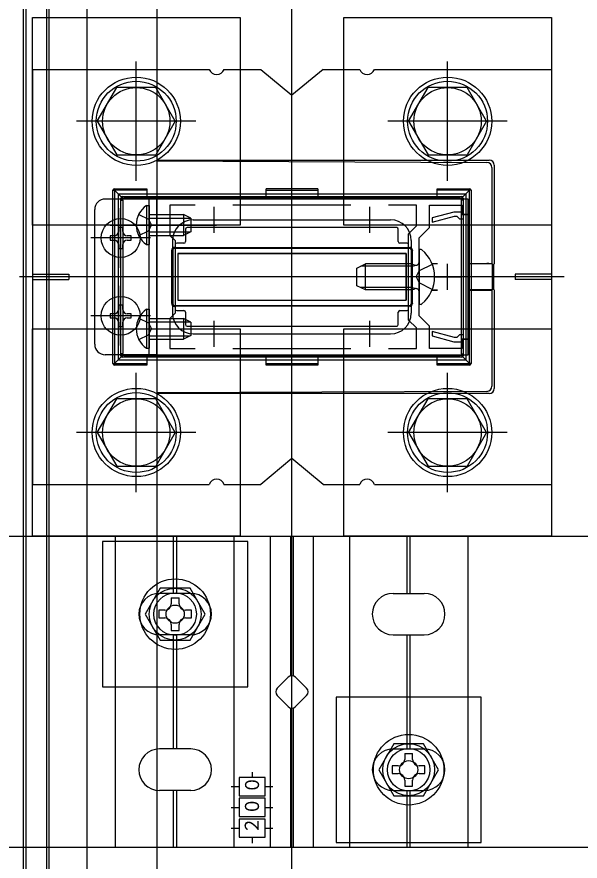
# Model space of a CAD drawing. Units: millimetres, scale not verified. Extents: x -875 to 875, y -1300 to 1294.
# Drawn here: x -248 to -139.5, y 460.2 to 623 of the extents above; entities that cross this region are included whole.
import ezdxf
from ezdxf.enums import TextEntityAlignment as Align

# ---------------------------------------------------------------- set-up
doc = ezdxf.new("R2010")
doc.units = ezdxf.units.MM
doc.header["$LTSCALE"] = 8
for name, color, linetype in [('0-2_YKK_11', 7, 'Continuous'), ('0-3_YKK_12', 2, 'Continuous'), ('0-4_YKK_13', 4, 'Continuous'), ('0-7_YSS_K', 3, 'Continuous')]:
    doc.layers.add(name, color=color, linetype=linetype)
doc.styles.add('ＭＳ ゴシック', font='')
doc.styles.get('ＭＳ ゴシック').set_extended_font_data('MS Gothic')

msp = doc.modelspace()

# ---------------------------------------------------------------- linework, layer by layer
at = {"layer": '0-2_YKK_11'}
for p, q in [((-210, 581.353), (-210, 586.353)), ((-183.633, 586.653), (-206.367, 586.653)), ((-180, 581.353), (-180, 586.353)), ((-212.5, 583.853), (-207.5, 583.853)), ((-182.5, 583.853), (-177.5, 583.853)), ((-165, 570.353), (-165, 575.353)), ((-167.5, 572.853), (-162.5, 572.853)), ((-210, 559.353), (-210, 564.353)), ((-180, 559.353), (-180, 564.353)), ((-212.5, 561.853), (-207.5, 561.853)), ((-182.5, 561.853), (-177.5, 561.853)), ((-206.367, 559.053), (-183.633, 559.053))]:
    msp.add_line(p, q, dxfattribs=at)
msp.add_lwpolyline([(-221, 557.853), (-161, 557.853), (-161, 560.853), (-162.2, 560.853), (-162.2, 559.053), (-168.5, 559.053), (-168.5, 563.353), (-170.5, 565.353), (-170.5, 580.353), (-168.5, 582.353), (-168.5, 586.653), (-162.2, 586.653), (-162.2, 584.853), (-161, 584.853), (-161, 587.853), (-221, 587.853)], close=True, dxfattribs=at)
for points in [[(-213.633, 586.653), (-218.5, 586.653), (-218.5, 580.853), (-217.5, 579.853), (-217.5, 565.853), (-218.5, 564.853), (-218.5, 559.053), (-213.633, 559.053)], [(-176.367, 559.053), (-171, 559.053), (-171, 563.025), (-172.5, 564.525), (-172.5, 581.182), (-171, 582.682), (-171, 586.653), (-176.367, 586.653)], [(-162, 568.996), (-162, 561.653), (-162.7, 561.653), (-163, 561.353), (-163.2, 561.153), (-163.695, 561.153), (-168, 562.307), (-168, 561.479), (-163.8, 560.353), (-162.4, 560.353), (-162.2, 560.553), (-161.9, 560.853), (-161, 560.853), (-161, 584.853), (-161.9, 584.853), (-162.2, 585.153), (-162.4, 585.353), (-163.8, 585.353), (-168, 584.228), (-168, 583.4), (-163.695, 584.553), (-163.2, 584.553), (-163, 584.353), (-162.7, 584.053), (-162, 584.053), (-162, 576.711)]]:
    msp.add_lwpolyline(points, dxfattribs=at)
at = {"layer": '0-3_YKK_12'}
for p, q in [((-234.5, 860.353), (-234.5, 137.853)), ((-221, 846.853), (-221, 137.853)), ((-214, 583.853), (-176, 583.853)), ((-218, 579.853), (-218, 565.853)), ((-172, 579.853), (-172, 565.853)), ((-142.5, 572.853), (-247.5, 572.853)), ((-214, 561.853), (-176, 561.853))]:
    msp.add_line(p, q, dxfattribs=at)
for centre, start, end in [((-214, 579.853), 90, 180), ((-176, 579.853), 0, 90), ((-214, 565.853), 180, 270), ((-176, 565.853), 270, 0)]:
    msp.add_arc(centre, 4, start, end, dxfattribs=at)
at = {"layer": '0-4_YKK_13'}
for p, q in [((-246.3, 857.853), (-246.3, 142.853)), ((-242.3, 857.853), (-242.3, 142.853)), ((-225, 591.353), (-225, 614.353)), ((-165, 591.353), (-165, 614.353)), ((-245, 612.853), (-210.914, 612.853)), ((-245, 612.853), (-245, 532.853)), ((-208.086, 612.853), (-201, 612.853)), ((-201, 612.853), (-195, 607.853)), ((-189, 612.853), (-195, 607.853)), ((-189, 612.853), (-181.914, 612.853)), ((-179.086, 612.853), (-145, 612.853)), ((-145, 612.853), (-145, 532.853)), ((-232.5, 602.853), (-228.758, 609.353)), ((-221.253, 609.353), (-228.758, 609.353)), ((-217.5, 602.853), (-221.242, 609.353)), ((-172.5, 602.853), (-168.758, 609.353)), ((-161.253, 609.353), (-168.758, 609.353)), ((-157.5, 602.853), (-161.242, 609.353)), ((-213.5, 602.853), (-236.5, 602.853)), ((-232.5, 602.853), (-228.758, 596.353)), ((-217.5, 602.853), (-221.242, 596.353)), ((-153.5, 602.853), (-176.5, 602.853)), ((-172.5, 602.853), (-168.758, 596.353)), ((-157.5, 602.853), (-161.242, 596.353)), ((-228.758, 596.353), (-221.242, 596.353)), ((-168.758, 596.353), (-161.242, 596.353)), ((-221, 595.353), (-156.999, 595.353)), ((-221, 595.21), (-157.436, 594.919)), ((-156, 594.359), (-156, 575.353)), ((-156.442, 593.921), (-156.442, 575.389)), ((-229.478, 556.153), (-229.478, 589.553)), ((-229.478, 589.553), (-229.178, 589.553)), ((-229.178, 589.853), (-222.978, 589.853)), ((-229.178, 589.853), (-229.178, 589.553)), ((-222.978, 589.553), (-229.178, 589.553)), ((-229.178, 589.553), (-229.178, 556.153)), ((-227.89, 588.265), (-229.178, 589.553)), ((-222.978, 589.853), (-222.978, 588.353)), ((-199.978, 588.353), (-199.978, 589.853)), ((-189.978, 589.853), (-199.978, 589.853)), ((-199.978, 589.553), (-189.978, 589.553)), ((-189.978, 589.853), (-189.978, 588.353)), ((-166.978, 589.853), (-160.778, 589.853)), ((-166.978, 588.353), (-166.978, 589.853)), ((-162.066, 588.265), (-160.778, 589.553)), ((-160.478, 589.553), (-160.778, 589.553)), ((-160.778, 556.153), (-160.778, 589.553)), ((-160.478, 589.553), (-160.478, 556.153)), ((-221, 587.853), (-231, 587.853)), ((-228.5, 588.853), (-161.5, 588.853)), ((-227.978, 587.648), (-227.978, 588.053)), ((-227.978, 558.058), (-227.978, 587.648)), ((-227.978, 587.648), (-227.606, 587.648)), ((-227.678, 588.353), (-227.312, 588.353)), ((-227.606, 587.648), (-227.606, 558.058)), ((-227.312, 588.353), (-162.688, 588.353)), ((-162.665, 588.003), (-227.29, 588.003)), ((-222.5, 557.853), (-222.5, 587.853)), ((-221, 557.853), (-221, 587.853)), ((-162.688, 588.353), (-162.278, 588.353)), ((-162.306, 587.683), (-161.978, 587.683)), ((-162.306, 558.023), (-162.306, 587.683)), ((-161.978, 588.053), (-161.978, 587.683)), ((-161.978, 587.683), (-161.978, 558.023)), ((-161.5, 588.853), (-161.5, 556.853)), ((-233, 559.853), (-233, 585.853)), ((-228, 574.603), (-228, 586.103)), ((-223.009, 586.603), (-222.5, 586.603)), ((-222.5, 586.603), (-222.5, 579.103)), ((-222.5, 584.199), (-214.591, 584.199)), ((-214.5, 584.153), (-215.9, 584.853)), ((-230, 582.853), (-209.5, 582.853)), ((-214.5, 584.153), (-214.5, 581.553)), ((-227.59, 581.583), (-227.59, 582.403)), ((-222.5, 581.507), (-214.591, 581.507)), ((-214.5, 581.553), (-215.9, 580.853)), ((-215.5, 582.053), (-215.5, 579.653)), ((-174.8, 582.353), (-215.2, 582.353)), ((-174.5, 579.653), (-174.5, 582.053)), ((-222.25, 580.353), (-233.75, 580.353)), ((-222.5, 580.853), (-215.9, 580.853)), ((-215.8, 579.353), (-217.2, 579.353)), ((-172.8, 579.353), (-174.2, 579.353)), ((-217.978, 578.053), (-217.978, 577.491)), ((-217.116, 578.353), (-217.678, 578.353)), ((-217.5, 579.053), (-217.5, 566.653)), ((-172.878, 578.353), (-217.116, 578.353)), ((-217.096, 578.499), (-172.859, 578.499)), ((-172.278, 578.353), (-172.878, 578.353)), ((-172.5, 566.653), (-172.5, 579.053)), ((-171.978, 577.451), (-171.978, 578.053)), ((-170.5, 577.814), (-170.5, 567.892)), ((-218.109, 568.216), (-218.109, 577.491)), ((-218.109, 577.491), (-217.978, 577.491)), ((-217.978, 577.491), (-217.978, 568.216)), ((-217, 577.353), (-217, 568.353)), ((-217, 577.353), (-173, 577.353)), ((-173, 577.353), (-173, 568.353)), ((-171.817, 577.451), (-171.978, 577.451)), ((-171.817, 577.451), (-171.817, 568.256)), ((-182.5, 574.553), (-180.8, 575.353)), ((-182.5, 571.153), (-182.5, 574.553)), ((-171.9, 574.92), (-181.72, 574.92)), ((-171.9, 575.353), (-180.8, 575.353)), ((-180.8, 570.353), (-180.8, 575.353)), ((-171.9, 570.353), (-171.9, 575.353)), ((-171.9, 575.353), (-171.305, 575.137)), ((-171.9, 574.92), (-170.977, 575.114)), ((-167.938, 575.253), (-170.455, 573.998)), ((-167.882, 575.406), (-166.93, 575.406)), ((-166.961, 575.382), (-167.873, 575.384)), ((-161, 575.406), (-157.441, 575.406)), ((-156.337, 575.354), (-161, 575.366)), ((-156.442, 575.389), (-156.337, 575.354)), ((-156.337, 570.352), (-156.337, 575.354)), ((-156.105, 575.318), (-156, 575.353)), ((-156.105, 570.388), (-156.105, 575.318)), ((-245, 573.353), (-238, 573.353)), ((-238, 573.353), (-238, 572.353)), ((-166.5, 572.853), (-183.027, 572.853)), ((-171.064, 572.853), (-170.455, 573.998)), ((-171.064, 572.853), (-170.455, 571.708)), ((-152, 573.353), (-152, 572.353)), ((-145, 573.353), (-152, 573.353)), ((-245, 572.353), (-238, 572.353)), ((-167.938, 570.453), (-170.455, 571.708)), ((-145, 572.353), (-152, 572.353)), ((-228, 559.603), (-228, 571.103)), ((-180.8, 570.353), (-182.5, 571.153)), ((-171.9, 570.786), (-181.72, 570.786)), ((-171.9, 570.353), (-180.8, 570.353)), ((-171.9, 570.786), (-170.977, 570.593)), ((-171.9, 570.353), (-171.305, 570.569)), ((-167.882, 570.301), (-166.93, 570.301)), ((-166.961, 570.325), (-167.873, 570.323)), ((-156.337, 570.352), (-161, 570.34)), ((-161, 570.301), (-157.441, 570.301)), ((-156.442, 570.317), (-156.337, 570.352)), ((-156.442, 570.317), (-156.442, 551.786)), ((-156, 570.353), (-156.105, 570.388)), ((-156, 570.353), (-156, 551.347)), ((-217.978, 568.216), (-218.109, 568.216)), ((-217.978, 568.216), (-217.978, 567.653)), ((-217, 568.353), (-173, 568.353)), ((-171.978, 568.256), (-171.817, 568.256)), ((-227.59, 566.583), (-227.59, 567.403)), ((-223.009, 566.603), (-222.5, 566.603)), ((-222.5, 566.603), (-222.5, 559.103)), ((-217.678, 567.353), (-217.116, 567.353)), ((-217.2, 566.353), (-215.8, 566.353)), ((-217.116, 567.353), (-172.878, 567.353)), ((-172.859, 567.208), (-217.096, 567.208)), ((-174.2, 566.353), (-172.8, 566.353)), ((-172.878, 567.353), (-172.278, 567.353)), ((-222.25, 565.353), (-233.75, 565.353)), ((-214.5, 564.153), (-215.9, 564.853)), ((-215.5, 566.053), (-215.5, 563.653)), ((-174.5, 563.653), (-174.5, 566.053)), ((-222.5, 564.199), (-214.591, 564.199)), ((-215.2, 563.353), (-174.8, 563.353)), ((-214.5, 564.153), (-214.5, 561.553)), ((-230, 562.853), (-209.5, 562.853)), ((-222.5, 561.507), (-214.591, 561.507)), ((-214.5, 561.553), (-215.9, 560.853)), ((-222.5, 560.853), (-215.9, 560.853)), ((-221, 557.853), (-231, 557.853)), ((-227.89, 557.441), (-229.178, 556.153)), ((-227.978, 557.653), (-227.978, 558.058)), ((-227.978, 558.058), (-227.606, 558.058)), ((-227.312, 557.353), (-227.678, 557.353)), ((-162.688, 557.353), (-227.312, 557.353)), ((-227.29, 557.704), (-162.665, 557.704)), ((-222.978, 557.353), (-222.978, 555.853)), ((-199.978, 555.853), (-199.978, 557.353)), ((-189.978, 557.353), (-189.978, 555.853)), ((-166.978, 555.853), (-166.978, 557.353)), ((-162.278, 557.353), (-162.688, 557.353)), ((-162.306, 558.023), (-161.978, 558.023)), ((-162.066, 557.441), (-160.778, 556.153)), ((-161.978, 558.023), (-161.978, 557.653)), ((-229.478, 556.153), (-229.178, 556.153)), ((-229.178, 556.153), (-222.978, 556.153)), ((-229.178, 555.853), (-229.178, 556.153)), ((-222.978, 555.853), (-229.178, 555.853)), ((-199.978, 556.153), (-189.978, 556.153)), ((-189.978, 555.853), (-199.978, 555.853)), ((-166.978, 556.153), (-160.778, 556.153)), ((-160.778, 555.853), (-166.978, 555.853)), ((-160.478, 556.153), (-160.778, 556.153)), ((-160.778, 555.853), (-160.778, 556.153)), ((-225, 531.353), (-225, 554.353)), ((-165, 531.353), (-165, 554.353)), ((-157.436, 550.787), (-221, 550.497)), ((-156.999, 550.353), (-221, 550.353)), ((-232.5, 542.853), (-228.758, 549.353)), ((-221.253, 549.353), (-228.758, 549.353)), ((-217.5, 542.853), (-221.242, 549.353)), ((-172.5, 542.853), (-168.758, 549.353)), ((-161.253, 549.353), (-168.758, 549.353)), ((-157.5, 542.853), (-161.242, 549.353)), ((-213.5, 542.853), (-236.5, 542.853)), ((-232.5, 542.853), (-228.758, 536.353)), ((-217.5, 542.853), (-221.242, 536.353)), ((-153.5, 542.853), (-176.5, 542.853)), ((-172.5, 542.853), (-168.758, 536.353)), ((-157.5, 542.853), (-161.242, 536.353)), ((-228.758, 536.353), (-221.242, 536.353)), ((-168.758, 536.353), (-161.242, 536.353)), ((-245, 532.853), (-210.914, 532.853)), ((-208.086, 532.853), (-201, 532.853)), ((-189, 532.853), (-181.914, 532.853)), ((-179.086, 532.853), (-145, 532.853)), ((-229, 462.853), (-229, 522.853)), ((-217.8, 511.853), (-217.8, 522.853)), ((-217.2, 511.853), (-217.2, 522.853)), ((-206.15, 462.853), (-206.15, 522.853)), ((-199.15, 462.853), (-199.15, 522.853)), ((-195.3, 522.853), (-195.3, 495.928)), ((-194.7, 495.928), (-194.7, 522.853)), ((-190.85, 462.853), (-190.85, 522.853)), ((-183.85, 462.853), (-183.85, 522.853)), ((-172.8, 511.853), (-172.8, 522.853)), ((-172.2, 511.853), (-172.2, 522.853)), ((-161, 462.853), (-161, 522.853)), ((-214.5, 511.853), (-220.5, 511.853)), ((-218.25, 511.003), (-218.25, 509.853)), ((-218.25, 511.003), (-216.75, 511.003)), ((-216.75, 509.853), (-216.75, 511.003)), ((-175.5, 511.853), (-169.5, 511.853)), ((-220.65, 508.603), (-220.65, 507.103)), ((-219.5, 508.603), (-220.65, 508.603)), ((-214.35, 508.603), (-215.5, 508.603)), ((-214.35, 507.103), (-214.35, 508.603)), ((-220.65, 507.103), (-219.5, 507.103)), ((-215.5, 507.103), (-214.35, 507.103)), ((-218.25, 505.853), (-218.25, 504.703)), ((-214.5, 503.853), (-220.5, 503.853)), ((-217.8, 481.853), (-217.8, 503.853)), ((-217.2, 481.853), (-217.2, 503.853)), ((-175.5, 503.853), (-169.5, 503.853)), ((-172.8, 481.853), (-172.8, 503.853)), ((-172.2, 481.853), (-172.2, 503.853)), ((-197.828, 493.56), (-195.707, 495.682)), ((-194.293, 495.682), (-192.172, 493.56)), ((-195.707, 490.025), (-197.828, 492.146)), ((-192.172, 492.146), (-194.293, 490.025)), ((-195.3, 489.778), (-195.3, 462.853)), ((-194.7, 462.853), (-194.7, 489.778)), ((-214.5, 481.853), (-220.5, 481.853)), ((-175.5, 481.853), (-169.5, 481.853)), ((-173.25, 481.003), (-173.25, 479.853)), ((-173.25, 481.003), (-171.75, 481.003)), ((-171.75, 479.853), (-171.75, 481.003)), ((-175.65, 478.603), (-175.65, 477.103)), ((-174.5, 478.603), (-175.65, 478.603)), ((-169.35, 478.603), (-170.5, 478.603)), ((-169.35, 477.103), (-169.35, 478.603)), ((-202.65, 477.388), (-202.65, 476.353)), ((-175.65, 477.103), (-174.5, 477.103)), ((-170.5, 477.103), (-169.35, 477.103)), ((-173.25, 475.853), (-173.25, 474.703)), ((-214.5, 473.853), (-220.5, 473.853)), ((-217.8, 462.853), (-217.8, 473.853)), ((-217.2, 462.853), (-217.2, 473.853)), ((-206.71, 474.603), (-205.15, 474.603)), ((-200.15, 474.603), (-198.675, 474.603)), ((-175.5, 473.853), (-169.5, 473.853)), ((-172.8, 462.853), (-172.8, 473.853)), ((-172.2, 462.853), (-172.2, 473.853)), ((-206.71, 470.603), (-205.15, 470.603)), ((-200.15, 470.603), (-198.675, 470.603)), ((-206.71, 466.603), (-205.15, 466.603)), ((-200.15, 466.603), (-198.675, 466.603)), ((-202.65, 464.853), (-202.65, 463.682))]:
    msp.add_line(p, q, dxfattribs=at)
for points in [[(-242.3, 857.853), (-246.3, 857.853), (-246.8, 857.353), (-246.8, 143.353), (-246.3, 142.853), (-242.3, 142.853), (-241.8, 143.353), (-241.8, 857.353)], [(-245, 622.853), (-205, 622.853), (-205, 582.853), (-245, 582.853)], [(-185, 622.853), (-145, 622.853), (-145, 582.853), (-185, 582.853)], [(-173, 577.353), (-217, 577.353), (-217, 568.353), (-173, 568.353)], [(-245, 562.853), (-205, 562.853), (-205, 522.853), (-245, 522.853)], [(-185, 562.853), (-145, 562.853), (-145, 522.853), (-185, 522.853)], [(-293.7, 522.853), (-96.3, 522.853), (-96.3, 462.853), (-293.7, 462.853)], [(-231.5, 493.853), (-203.5, 493.853), (-203.5, 521.853), (-231.5, 521.853)], [(-220.387, 512.853), (-223.274, 507.853), (-220.387, 502.853), (-214.613, 502.853), (-211.726, 507.853), (-214.613, 512.853)], [(-186.5, 463.853), (-158.5, 463.853), (-158.5, 491.853), (-186.5, 491.853)], [(-175.387, 482.853), (-178.274, 477.853), (-175.387, 472.853), (-169.613, 472.853), (-166.726, 477.853), (-169.613, 482.853)], [(-200.15, 472.853), (-200.15, 476.353), (-205.15, 476.353), (-205.15, 472.853)], [(-200.15, 468.853), (-200.15, 472.353), (-205.15, 472.353), (-205.15, 468.853)], [(-200.15, 464.853), (-200.15, 468.353), (-205.15, 468.353), (-205.15, 464.853)]]:
    msp.add_lwpolyline(points, close=True, dxfattribs=at)
for points in [[(-160.778, 589.853), (-160.778, 589.553), (-166.978, 589.553)], [(-228.5, 588.853), (-228.5, 556.853), (-161.5, 556.853)], [(-223.009, 586.603), (-223.009, 579.103), (-222.5, 579.103)], [(-224.509, 584.903), (-222.654, 583.998), (-222.045, 582.853)], [(-222.5, 584.853), (-215.9, 584.853), (-215.9, 580.853)], [(-224.509, 580.803), (-222.654, 581.708), (-222.045, 582.853)], [(-227.59, 582.403), (-228.41, 582.403), (-228.41, 581.583)], [(-229.23, 580.763), (-230.05, 580.763), (-230.05, 579.943), (-229.23, 579.943)], [(-226.77, 579.943), (-225.95, 579.943), (-225.95, 580.763), (-226.77, 580.763)], [(-228.41, 579.123), (-228.41, 578.303), (-227.59, 578.303), (-227.59, 579.123)], [(-171.978, 567.653), (-171.978, 568.256), (-171.978, 577.451)], [(-227.59, 567.403), (-228.41, 567.403), (-228.41, 566.583)], [(-223.009, 566.603), (-223.009, 559.103), (-222.5, 559.103)], [(-229.23, 565.763), (-230.05, 565.763), (-230.05, 564.943), (-229.23, 564.943)], [(-226.77, 564.943), (-225.95, 564.943), (-225.95, 565.763), (-226.77, 565.763)], [(-224.509, 564.903), (-222.654, 563.998), (-222.045, 562.853)], [(-222.5, 564.853), (-215.9, 564.853), (-215.9, 560.853)], [(-228.41, 564.123), (-228.41, 563.303), (-227.59, 563.303), (-227.59, 564.123)], [(-224.509, 560.803), (-222.654, 561.708), (-222.045, 562.853)], [(-189, 532.853), (-195, 537.853), (-201, 532.853)], [(-218.25, 504.703), (-216.75, 504.703), (-216.75, 505.853)], [(-173.25, 474.703), (-171.75, 474.703), (-171.75, 475.853)]]:
    msp.add_lwpolyline(points, dxfattribs=at)
for centre, radius in [((-225, 602.853), 8.5), ((-225, 602.853), 7.7), ((-165, 602.853), 8.5), ((-165, 602.853), 7.7), ((-225, 602.853), 6.5), ((-165, 602.853), 6.5), ((-228, 580.353), 3.75), ((-228, 565.353), 3.75), ((-225, 542.853), 8.5), ((-225, 542.853), 7.7), ((-165, 542.853), 8.5), ((-165, 542.853), 7.7), ((-225, 542.853), 6.5), ((-165, 542.853), 6.5), ((-217.5, 507.853), 6.8), ((-217.5, 507.853), 5), ((-217.5, 507.853), 4.1), ((-217.5, 507.853), 1.75), ((-172.5, 477.853), 6.8), ((-172.5, 477.853), 5), ((-172.5, 477.853), 4.1), ((-172.5, 477.853), 1.75)]:
    msp.add_circle(centre, radius, dxfattribs=at)
for centre, radius, start, end in [((-209.5, 613.353), 1.5, 199.47122, 340.52878), ((-180.5, 613.353), 1.5, 199.47122, 340.52878), ((-157.444, 593.917), 1.002, 0.18156, 89.55613), ((-229.178, 589.553), 0.3, 90, 180), ((-160.778, 589.553), 0.3, 0, 90), ((-231, 585.853), 2, 90, 180), ((-227.678, 588.053), 0.3, 90, 180), ((-227.727, 589.043), 1.021, 255.76604, 275.34634), ((-228.208, 588.111), 0.583, 351.59848, 24.49238), ((-228.524, 588.1), 1.238, 355.48761, 11.80124), ((-163.9, 588.1), 1.238, 355.48761, 11.80124), ((-156.878, 588.114), 5.405, 177.46815, 180.90493), ((-162.206, 588.998), 0.972, 265.48785, 283.57813), ((-162.278, 588.053), 0.3, 0, 90), ((-220.473, 582.853), 4.527, 124.06671, 235.93329), ((-229.23, 581.583), 0.82, 270, 0), ((-226.77, 581.583), 0.82, 180, 270), ((-229.23, 579.123), 0.82, 0, 90), ((-226.77, 579.123), 0.82, 90, 180), ((-217.66, 578.051), 0.482, 84.94378, 184.75989), ((-218.116, 578.252), 0.242, 264.01675, 304.76553), ((-217.678, 578.053), 0.3, 90, 180), ((-217.836, 578.506), 0.22, 316.13479, 6.78973), ((-217.473, 578.475), 0.377, 341.16899, 3.63197), ((-173.235, 578.475), 0.377, 341.16899, 3.63197), ((-171.864, 578.501), 0.439, 175.73302, 199.64052), ((-172.261, 578.054), 0.481, 354.8078, 94.94499), ((-172.278, 578.053), 0.3, 0, 90), ((-171.817, 578.322), 0.313, 239.03583, 276.45215), ((-170.161, 577.814), 0.339, 50.15964, 180), ((-174.3, 572.853), 6.8, 309.84036, 50.15964), ((-171.1, 575.701), 0.6, 250.03043, 0), ((-171.1, 570.006), 0.6, 0, 109.96957), ((-229.23, 566.583), 0.82, 270, 0), ((-226.77, 566.583), 0.82, 180, 270), ((-220.473, 562.853), 4.527, 124.06671, 235.93329), ((-217.66, 567.655), 0.482, 175.24763, 275.0487), ((-218.116, 567.454), 0.242, 55.23447, 95.98325), ((-217.678, 567.653), 0.3, 180, 270), ((-217.836, 567.201), 0.22, 353.21027, 43.86521), ((-217.473, 567.231), 0.377, 356.36803, 18.83101), ((-173.235, 567.231), 0.377, 356.36803, 18.83101), ((-171.864, 567.206), 0.439, 160.35948, 184.26698), ((-172.261, 567.652), 0.481, 265.06323, 5.18399), ((-172.278, 567.653), 0.3, 270, 360), ((-171.817, 567.385), 0.313, 83.54785, 120.96417), ((-170.161, 567.892), 0.339, 180, 309.84036), ((-229.23, 564.123), 0.82, 0, 90), ((-226.77, 564.123), 0.82, 90, 180), ((-231, 559.853), 2, 180, 270), ((-227.727, 556.663), 1.021, 84.65366, 104.23396), ((-227.678, 557.653), 0.3, 180, 270), ((-228.208, 557.595), 0.583, 335.50762, 8.40152), ((-228.524, 557.606), 1.238, 348.19876, 4.51239), ((-163.9, 557.606), 1.238, 348.19876, 4.51239), ((-156.878, 557.592), 5.405, 179.09507, 182.53185), ((-162.206, 556.709), 0.972, 76.42187, 94.51215), ((-162.278, 557.653), 0.3, 270, 0), ((-229.178, 556.153), 0.3, 180, 270), ((-160.778, 556.153), 0.3, 270, 0), ((-157.444, 551.789), 1.002, 270.44387, 359.81844), ((-209.5, 532.353), 1.5, 19.47122, 160.52878), ((-180.5, 532.353), 1.5, 19.47122, 160.52878), ((-220.5, 507.853), 4, 90, 270), ((-214.5, 507.853), 4, 270, 90), ((-175.5, 507.853), 4, 90, 270), ((-169.5, 507.853), 4, 270, 90), ((-219.5, 509.853), 1.25, 270, 0), ((-215.5, 509.853), 1.25, 180, 270), ((-219.5, 505.853), 1.25, 0, 90), ((-215.5, 505.853), 1.25, 90, 180), ((-195, 494.975), 1, 45, 135), ((-197.121, 492.853), 1, 135, 225), ((-192.879, 492.853), 1, 315, 45), ((-195, 490.732), 1, 225, 315), ((-220.5, 477.853), 4, 90, 270), ((-214.5, 477.853), 4, 270, 90), ((-175.5, 477.853), 4, 90, 270), ((-169.5, 477.853), 4, 270, 90), ((-174.5, 479.853), 1.25, 270, 0), ((-170.5, 479.853), 1.25, 180, 270), ((-174.5, 475.853), 1.25, 0, 90), ((-170.5, 475.853), 1.25, 90, 180)]:
    msp.add_arc(centre, radius, start, end, dxfattribs=at)
for centre, major_axis, ratio, start_param, end_param in [((-157.006, 594.352), (-0.883, -0.487), 0.991424, 2.6412593, 4.2047718), ((-227.678, 588.201), (-0.213, 3.041), 0.01114, 4.5287479, 4.6540634), ((-227.53, 588.053), (3.041, -0.213), 0.01114, 4.6796908, 4.7920803), ((-162.128, 588.053), (3.041, 0.212), 0.004381, 4.5343657, 4.6612617), ((-162.278, 587.903), (0.212, 3.041), 0.004381, 1.5297466, 1.6435716), ((-215.2, 582.053), (-0.212, 0.212), 0.999695, 5.4979394, 7.0684312), ((-174.8, 582.053), (0.212, 0.212), 0.999695, 5.4979394, 7.0684312), ((-217.2, 579.053), (-0.212, 0.212), 0.999695, 5.4979394, 7.0684312), ((-215.8, 579.653), (0.212, -0.212), 0.999695, 5.4979394, 7.0684312), ((-174.2, 579.653), (-0.212, -0.212), 0.999695, 5.4979394, 7.0684312), ((-172.8, 579.053), (0.212, 0.212), 0.999695, 5.4979394, 7.0684312), ((-218.278, 578.781), (-0.215, 3.042), 0.027874, 4.2724735, 4.4547294), ((-218.15, 578.653), (3.042, -0.215), 0.027874, 4.8902834, 5.0681107), ((-171.546, 578.653), (3.041, 0.214), 0.022498, 4.2644679, 4.4595701), ((-171.678, 578.521), (0.214, 3.041), 0.022498, 1.7411427, 1.9321069), ((-157.441, 575.388), (-1, 0), 0.017455, 3.1939525, 4.712389), ((-157.441, 570.318), (-1, 0), 0.017455, 1.5707963, 3.0892328), ((-218.278, 566.926), (0.215, 3.042), 0.027874, 4.9700486, 5.1523045), ((-171.678, 567.185), (-0.214, 3.041), 0.022498, 1.2094857, 1.40045), ((-218.15, 567.053), (3.042, 0.215), 0.027874, 1.2150746, 1.3929019), ((-217.2, 566.653), (-0.212, -0.212), 0.999695, 5.4979394, 7.0684312), ((-215.8, 566.053), (0.212, 0.212), 0.999695, 5.4979394, 7.0684312), ((-174.2, 566.053), (-0.212, 0.212), 0.999695, 5.4979394, 7.0684312), ((-171.546, 567.053), (3.041, -0.214), 0.022498, 1.8236152, 2.0187174), ((-172.8, 566.653), (0.212, -0.212), 0.999695, 5.4979394, 7.0684312), ((-215.2, 563.653), (-0.212, -0.212), 0.999695, 5.4979394, 7.0684312), ((-174.8, 563.653), (0.212, -0.212), 0.999695, 5.4979394, 7.0684312), ((-227.678, 557.505), (0.213, 3.041), 0.01114, 4.7707145, 4.8960301), ((-227.53, 557.653), (3.041, 0.213), 0.01114, 1.491105, 1.6034945), ((-162.128, 557.653), (3.041, -0.212), 0.004381, 1.6219236, 1.7488196), ((-162.278, 557.803), (-0.212, 3.041), 0.004381, 1.498021, 1.6118461), ((-157.006, 551.355), (-0.883, 0.487), 0.991424, 2.0784135, 3.641926)]:
    msp.add_ellipse(centre, major_axis=major_axis, ratio=ratio, start_param=start_param, end_param=end_param, dxfattribs=at)
at = {"layer": '0-7_YSS_K'}
msp.add_line((-195, -30.147), (-195, 822.853), dxfattribs=at)

# ---------------------------------------------------------------- texts
at = {"layer": '0-4_YKK_13', "style": 'ＭＳ ゴシック', "width": 0.9}
for s, p in [('０', (-200.51, 473.273)), ('０', (-200.528, 469.136)), ('２', (-200.568, 465.448))]:
    msp.add_text(s, height=2.711, rotation=90, dxfattribs=at).set_placement(p, align=Align.BOTTOM_LEFT)

doc.saveas('drawing.dxf')
